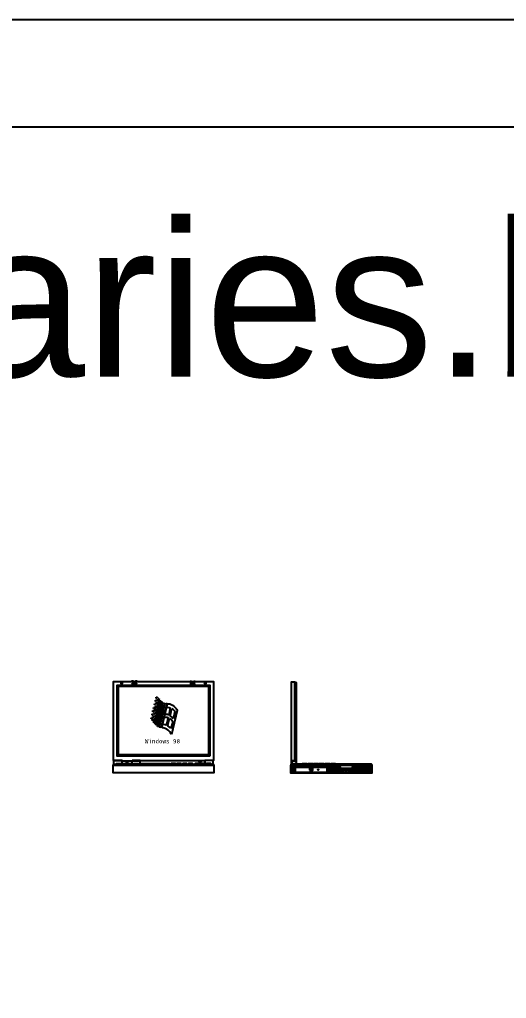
# Model space of a CAD drawing. Header units: inches. Extents: x 11.8 to 54.3, y 10.8 to 35.6.
# Drawn here: x 37.901 to 39.428, y 32.555 to 35.624 of the extents above; entities that cross this region are included whole.
import ezdxf

# ---------------------------------------------------------------- set-up
doc = ezdxf.new("R2010")
doc.units = ezdxf.units.IN
doc.header["$MEASUREMENT"] = 0
for name, color, linetype in [('02', 2, 'Continuous'), ('8', 8, 'Continuous'), ('kadrbm', 4, 'Continuous')]:
    doc.layers.add(name, color=color, linetype=linetype)
doc.styles.add('bmmm', font='swissel.ttf')
doc.styles.add('STYLE1', font='SimSun.ttf')
pattern_1 = [(45, (-17.5695914, 35.694082), (-0.000883883476, 0.000883883476), [])]
pattern_2 = [(45, (-17.5695914, 35.697082), (-0.000883883476, 0.000883883476), [])]
pattern_3 = [(45, (-17.577649, 35.674082), (-0.0035355339, 0.0035355339), [])]

# ---------------------------------------------------------------- blocks, each defined once
blk = doc.blocks.new('kadrbm')
at = {"layer": 'kadrbm', "color": 4}
blk.add_lwpolyline([(0, 0), (0, 24.7972), (21, 24.7972), (21, 0), (0, 0)], close=True, dxfattribs=at)
blk.add_lwpolyline([(20.6631, 0.3257), (20.6631, 24.4603), (0.3369, 24.4603), (0.3369, 0.3257), (20.6631, 0.3257)], dxfattribs=at)
at = {"layer": 'kadrbm', "color": 211, "true_color": 0xf674fb, "style": 'bmmm'}
blk.add_text('www.cad-libraries.blogspot.com', height=0.485134, dxfattribs=at).set_placement((0.5726, 23.6772))

msp = doc.modelspace()

# ---------------------------------------------------------------- hatches: boundary and pattern name
at = {"layer": '8'}
h = msp.add_hatch(dxfattribs=at)
h.set_pattern_fill('ANSI31', color=256, scale=0.01, style=0)
h.set_pattern_definition(pattern_1)
edge = h.paths.add_edge_path()
edge.add_arc((38.2211, 33.5426), 0.002, 0, 360)
h = msp.add_hatch(dxfattribs=at)
h.set_pattern_fill('ANSI31', color=256, scale=0.01, style=0)
h.set_pattern_definition(pattern_1)
h.paths.add_polyline_path([(38.2536, 33.5421), (38.2576, 33.5421), (38.2576, 33.5456), (38.2636, 33.5456), (38.2636, 33.5421), (38.2676, 33.5421), (38.2676, 33.5406), (38.2536, 33.5406)])
h = msp.add_hatch(dxfattribs=at)
h.set_pattern_fill('ANSI31', color=256, scale=0.01, style=0)
h.set_pattern_definition(pattern_1)
h.paths.add_polyline_path([(38.4506, 33.5421), (38.4466, 33.5421), (38.4466, 33.5456), (38.4406, 33.5456), (38.4406, 33.5421), (38.4366, 33.5421), (38.4366, 33.5406), (38.4506, 33.5406)])
h = msp.add_hatch(dxfattribs=at)
h.set_pattern_fill('ANSI31', color=256, scale=0.01, style=0)
h.set_pattern_definition(pattern_1)
edge = h.paths.add_edge_path()
edge.add_arc((38.4831, 33.5426), 0.002, 0, 360)
h = msp.add_hatch(dxfattribs=at)
h.set_pattern_fill('ANSI31', color=256, scale=0.01, style=0)
h.set_pattern_definition(pattern_2)
edge = h.paths.add_edge_path()
edge.add_arc((38.2374, 33.2971), 0.0025, 0, 360)
h = msp.add_hatch(dxfattribs=at)
h.set_pattern_fill('ANSI31', color=256, scale=0.01, style=0)
h.set_pattern_definition(pattern_2)
edge = h.paths.add_edge_path()
edge.add_arc((38.4668, 33.2971), 0.0025, 0, 360)
h = msp.add_hatch(dxfattribs=at)
h.set_pattern_fill('ANSI31,_O', color=256, scale=0.04)
h.set_pattern_definition(pattern_3)
h.paths.add_polyline_path([(39.0067, 33.2622), (39.0067, 33.2793, 0.360629), (39.0046, 33.2812), (38.9454, 33.2812), (38.9454, 33.2761, -0.414214), (38.9404, 33.2711), (38.9116, 33.2711, -0.414214), (38.9066, 33.2761), (38.9066, 33.2812), (38.7528, 33.2812, 0.360629), (38.7507, 33.2793), (38.7507, 33.2622)])
h.paths.add_polyline_path([(38.8651, 33.264), (38.7651, 33.264), (38.7651, 33.279), (38.8651, 33.279)], flags=16)
h.paths.add_polyline_path([(38.8364, 33.2718, -1), (38.8384, 33.2718, -1)], flags=0)
h.paths.add_polyline_path([(38.82, 33.2703), (38.8102, 33.2703), (38.8102, 33.2741), (38.82, 33.2741)], flags=0)
h.paths.add_polyline_path([(38.9404, 33.2711, 0.414214), (38.9454, 33.2761), (38.9066, 33.2761, 0.414214), (38.9116, 33.2711)], flags=16)
h = msp.add_hatch(dxfattribs=at)
h.set_pattern_fill('ANSI31,_O', color=256, scale=0.04)
h.set_pattern_definition(pattern_3)
h.paths.add_polyline_path([(38.8102, 33.2703), (38.82, 33.2703), (38.82, 33.2741), (38.8102, 33.2741)])

# ---------------------------------------------------------------- linework, layer by layer
at = {"layer": '02'}
for p, q in [((38.2096, 33.5322), (38.2056, 33.5362)), ((38.4946, 33.5322), (38.4986, 33.5362)), ((38.7632, 33.5462), (38.7632, 33.3002)), ((38.7662, 33.5462), (38.7662, 33.3002)), ((38.3267, 33.4858), (38.327, 33.4895)), ((38.3295, 33.4856), (38.3267, 33.4858)), ((38.327, 33.4895), (38.3302, 33.4895)), ((38.3293, 33.4958), (38.3295, 33.4997)), ((38.332, 33.4955), (38.3293, 33.4958)), ((38.3295, 33.4997), (38.333, 33.4992)), ((38.3302, 33.4895), (38.3295, 33.4856)), ((38.333, 33.4992), (38.332, 33.4955)), ((38.3332, 33.4898), (38.3339, 33.4944)), ((38.3374, 33.4895), (38.3332, 33.4898)), ((38.3339, 33.4944), (38.3385, 33.4942)), ((38.3373, 33.4824), (38.3381, 33.4879)), ((38.3385, 33.4942), (38.3374, 33.4895)), ((38.3381, 33.4879), (38.3434, 33.4879)), ((38.3434, 33.4879), (38.3424, 33.4828)), ((38.3182, 33.4533), (38.3191, 33.4572)), ((38.3191, 33.4572), (38.3224, 33.457)), ((38.321, 33.4641), (38.3219, 33.468)), ((38.3247, 33.4637), (38.321, 33.4641)), ((38.3224, 33.457), (38.3216, 33.4537)), ((38.3219, 33.468), (38.3256, 33.4678)), ((38.3242, 33.4752), (38.3246, 33.4789)), ((38.3272, 33.4752), (38.3242, 33.4752)), ((38.3246, 33.4789), (38.3279, 33.4789)), ((38.3256, 33.4678), (38.3247, 33.4637)), ((38.3254, 33.4577), (38.326, 33.462)), ((38.3297, 33.4572), (38.3254, 33.4577)), ((38.326, 33.462), (38.3307, 33.4618)), ((38.3279, 33.4789), (38.3272, 33.4752)), ((38.3283, 33.4683), (38.3288, 33.4727)), ((38.3321, 33.468), (38.3283, 33.4683)), ((38.3288, 33.4727), (38.333, 33.4722)), ((38.3295, 33.4505), (38.3302, 33.4554)), ((38.3307, 33.4618), (38.3297, 33.4572)), ((38.3302, 33.4554), (38.3358, 33.4554)), ((38.3311, 33.4787), (38.3316, 33.4833)), ((38.3346, 33.4787), (38.3311, 33.4787)), ((38.3316, 33.4833), (38.3355, 33.4833)), ((38.333, 33.4722), (38.3321, 33.468)), ((38.3327, 33.4613), (38.3336, 33.4662)), ((38.3369, 33.4611), (38.3327, 33.4613)), ((38.3336, 33.4662), (38.3383, 33.466)), ((38.3358, 33.4554), (38.3344, 33.4505)), ((38.3355, 33.4833), (38.3346, 33.4787)), ((38.3348, 33.472), (38.3358, 33.4768)), ((38.3394, 33.472), (38.3348, 33.472)), ((38.3358, 33.4768), (38.341, 33.4768)), ((38.3383, 33.466), (38.3369, 33.4611)), ((38.3424, 33.4828), (38.3373, 33.4824)), ((38.3376, 33.4562), (38.3387, 33.4621)), ((38.3427, 33.4562), (38.3376, 33.4562)), ((38.3387, 33.4621), (38.3443, 33.4621)), ((38.341, 33.4768), (38.3394, 33.472)), ((38.3401, 33.4666), (38.3413, 33.4731)), ((38.3454, 33.4667), (38.3401, 33.4666)), ((38.3413, 33.4731), (38.347, 33.4731)), ((38.342, 33.477), (38.3436, 33.484)), ((38.3482, 33.4772), (38.342, 33.477)), ((38.3443, 33.4621), (38.3427, 33.4562)), ((38.3435, 33.4511), (38.3453, 33.4585)), ((38.3436, 33.484), (38.3498, 33.4835)), ((38.3453, 33.4585), (38.3505, 33.4583)), ((38.347, 33.4731), (38.3454, 33.4667)), ((38.346, 33.4614), (38.3478, 33.4687)), ((38.346, 33.4614), (38.3513, 33.4614)), ((38.3473, 33.404), (38.3652, 33.4785)), ((38.3478, 33.4687), (38.353, 33.4685)), ((38.3498, 33.4835), (38.3482, 33.4772)), ((38.3485, 33.4717), (38.3505, 33.4799)), ((38.3485, 33.4717), (38.3538, 33.4716)), ((38.3505, 33.4583), (38.3487, 33.451)), ((38.3494, 33.4473), (38.3517, 33.4568)), ((38.3505, 33.4799), (38.3558, 33.4799)), ((38.353, 33.4685), (38.3513, 33.4614)), ((38.3516, 33.4568), (38.3578, 33.4566)), ((38.352, 33.4578), (38.3543, 33.4672)), ((38.352, 33.4578), (38.3581, 33.4579)), ((38.3558, 33.4799), (38.3538, 33.4716)), ((38.3543, 33.4672), (38.3603, 33.467)), ((38.3546, 33.4687), (38.3571, 33.4788)), ((38.3546, 33.4687), (38.3606, 33.4683)), ((38.3578, 33.4566), (38.3555, 33.4471)), ((38.3571, 33.4788), (38.3603, 33.4791)), ((38.3603, 33.467), (38.3581, 33.4579)), ((38.3593, 33.4566), (38.3594, 33.4566)), ((38.3603, 33.4791), (38.3633, 33.4796)), ((38.3633, 33.4796), (38.3606, 33.4683)), ((38.3626, 33.4675), (38.3699, 33.4669)), ((38.3638, 33.4797), (38.3638, 33.4797)), ((38.3652, 33.4785), (38.3675, 33.4785)), ((38.3675, 33.4785), (38.3716, 33.4781)), ((38.3729, 33.4651), (38.3685, 33.4426)), ((38.3699, 33.4669), (38.3731, 33.4661)), ((38.3716, 33.4781), (38.3741, 33.4771)), ((38.3726, 33.4397), (38.3787, 33.4636)), ((38.3731, 33.4661), (38.3729, 33.4651)), ((38.3741, 33.4771), (38.378, 33.4756)), ((38.3953, 33.4574), (38.3774, 33.3822)), ((38.378, 33.4756), (38.3809, 33.474)), ((38.3787, 33.4636), (38.3816, 33.4617)), ((38.3809, 33.474), (38.3847, 33.4713)), ((38.3816, 33.4617), (38.3839, 33.4595)), ((38.3874, 33.4545), (38.3822, 33.4316)), ((38.3839, 33.4595), (38.3855, 33.4574)), ((38.3847, 33.4713), (38.3868, 33.4688)), ((38.3855, 33.4574), (38.387, 33.4557)), ((38.3868, 33.4688), (38.3899, 33.4663)), ((38.387, 33.4557), (38.3874, 33.4545)), ((38.3899, 33.4663), (38.3917, 33.4638)), ((38.3917, 33.4638), (38.3938, 33.4609)), ((38.3938, 33.4609), (38.3951, 33.4584)), ((38.3951, 33.4584), (38.3953, 33.4574)), ((38.3131, 33.4318), (38.3143, 33.4359)), ((38.3164, 33.4313), (38.3131, 33.4318)), ((38.3143, 33.4359), (38.3177, 33.4357)), ((38.3161, 33.4424), (38.3166, 33.4465)), ((38.3191, 33.4424), (38.3161, 33.4424)), ((38.3177, 33.4357), (38.3164, 33.4313)), ((38.3166, 33.4465), (38.32, 33.4463)), ((38.3179, 33.4249), (38.318, 33.4295)), ((38.3217, 33.4248), (38.3179, 33.4249)), ((38.318, 33.4295), (38.323, 33.4294)), ((38.3216, 33.4537), (38.3182, 33.4533)), ((38.32, 33.4463), (38.3191, 33.4424)), ((38.3209, 33.4357), (38.3207, 33.4401)), ((38.3207, 33.4401), (38.3247, 33.4399)), ((38.3239, 33.4357), (38.3209, 33.4357)), ((38.3216, 33.4188), (38.323, 33.4237)), ((38.323, 33.4294), (38.3217, 33.4248)), ((38.3228, 33.447), (38.3239, 33.451)), ((38.3265, 33.4463), (38.3228, 33.447)), ((38.323, 33.4237), (38.3279, 33.4235)), ((38.3239, 33.451), (38.3277, 33.451)), ((38.3247, 33.4399), (38.3239, 33.4357)), ((38.3246, 33.4295), (38.3256, 33.4343)), ((38.3291, 33.4295), (38.3246, 33.4295)), ((38.3256, 33.4343), (38.3304, 33.4341)), ((38.3277, 33.451), (38.3265, 33.4463)), ((38.3274, 33.4399), (38.3283, 33.4449)), ((38.3318, 33.4401), (38.3274, 33.4399)), ((38.3283, 33.4449), (38.333, 33.4447)), ((38.3304, 33.4341), (38.3291, 33.4295)), ((38.3344, 33.4505), (38.3295, 33.4505)), ((38.3295, 33.4242), (38.3311, 33.4304)), ((38.3351, 33.4241), (38.3295, 33.4242)), ((38.3311, 33.4304), (38.3367, 33.4301)), ((38.333, 33.4447), (38.3318, 33.4401)), ((38.3321, 33.4346), (38.3332, 33.4403)), ((38.338, 33.4348), (38.3321, 33.4346)), ((38.3332, 33.4403), (38.339, 33.4401)), ((38.3337, 33.445), (38.3358, 33.4516)), ((38.3404, 33.4452), (38.3337, 33.445)), ((38.3367, 33.4301), (38.3351, 33.4241)), ((38.3355, 33.4187), (38.3373, 33.4258)), ((38.3358, 33.4516), (38.3418, 33.4516)), ((38.3373, 33.4258), (38.3425, 33.4258)), ((38.339, 33.4401), (38.338, 33.4348)), ((38.3382, 33.4294), (38.3399, 33.4365)), ((38.3382, 33.4294), (38.3434, 33.4295)), ((38.3399, 33.4365), (38.3451, 33.4365)), ((38.3418, 33.4516), (38.3404, 33.4452)), ((38.3406, 33.4395), (38.3427, 33.4478)), ((38.3406, 33.4395), (38.3458, 33.4393)), ((38.3425, 33.4258), (38.3407, 33.4186)), ((38.3418, 33.4157), (38.344, 33.4249)), ((38.3427, 33.4478), (38.3479, 33.4476)), ((38.3451, 33.4365), (38.3434, 33.4295)), ((38.3435, 33.4511), (38.3487, 33.451)), ((38.344, 33.4249), (38.3502, 33.4249)), ((38.3443, 33.4261), (38.3466, 33.4357)), ((38.3443, 33.4261), (38.3505, 33.4261)), ((38.3479, 33.4476), (38.3458, 33.4393)), ((38.3466, 33.4357), (38.3527, 33.4356)), ((38.3469, 33.4369), (38.3492, 33.4463)), ((38.3469, 33.4369), (38.3531, 33.437)), ((38.3502, 33.4249), (38.348, 33.416)), ((38.3492, 33.4463), (38.3553, 33.4462)), ((38.3494, 33.4473), (38.3555, 33.4471)), ((38.3527, 33.4356), (38.3505, 33.4261)), ((38.3553, 33.4462), (38.3531, 33.437)), ((38.3551, 33.4365), (38.3585, 33.4366)), ((38.3588, 33.4449), (38.3571, 33.445)), ((38.3585, 33.4366), (38.3615, 33.4364)), ((38.3615, 33.4449), (38.3588, 33.4449)), ((38.3668, 33.435), (38.3606, 33.4107)), ((38.365, 33.4445), (38.3615, 33.4449)), ((38.3615, 33.4364), (38.3639, 33.436)), ((38.3639, 33.436), (38.3664, 33.435)), ((38.3646, 33.4082), (38.371, 33.4327)), ((38.367, 33.4435), (38.365, 33.4445)), ((38.3664, 33.435), (38.3668, 33.435)), ((38.3685, 33.4426), (38.367, 33.4435)), ((38.371, 33.4327), (38.3727, 33.4318)), ((38.3745, 33.4395), (38.3726, 33.4397)), ((38.3727, 33.4318), (38.3753, 33.4302)), ((38.3768, 33.4379), (38.3745, 33.4395)), ((38.3753, 33.4302), (38.3782, 33.4269)), ((38.3785, 33.436), (38.3768, 33.4379)), ((38.3782, 33.4269), (38.3799, 33.4242)), ((38.3809, 33.4335), (38.3785, 33.436)), ((38.3799, 33.4242), (38.381, 33.4233)), ((38.3822, 33.4316), (38.3809, 33.4335)), ((38.3267, 33.4189), (38.3216, 33.4188)), ((38.3265, 33.4131), (38.3279, 33.4198)), ((38.3323, 33.4131), (38.3265, 33.4131)), ((38.3279, 33.4235), (38.3267, 33.4189)), ((38.3279, 33.4198), (38.3341, 33.4197)), ((38.3341, 33.4197), (38.3323, 33.4131)), ((38.3329, 33.4077), (38.3349, 33.4161)), ((38.338, 33.4077), (38.3329, 33.4077)), ((38.3349, 33.4161), (38.34, 33.4159)), ((38.3355, 33.4187), (38.3407, 33.4186)), ((38.34, 33.4159), (38.338, 33.4077)), ((38.3391, 33.4047), (38.3415, 33.4147)), ((38.3453, 33.4043), (38.3391, 33.4047)), ((38.3415, 33.4147), (38.3477, 33.4145)), ((38.3418, 33.4157), (38.348, 33.416)), ((38.3477, 33.4145), (38.3452, 33.4043)), ((38.3478, 33.403), (38.3473, 33.404)), ((38.3515, 33.403), (38.3478, 33.403)), ((38.3496, 33.4136), (38.3502, 33.4136)), ((38.3534, 33.4134), (38.3498, 33.4136)), ((38.3498, 33.4136), (38.3505, 33.4136)), ((38.3546, 33.4022), (38.3515, 33.403)), ((38.3573, 33.4125), (38.3534, 33.4134)), ((38.3577, 33.4013), (38.3546, 33.4022)), ((38.359, 33.4115), (38.3573, 33.4125)), ((38.36, 33.4001), (38.3577, 33.4013)), ((38.3606, 33.4107), (38.359, 33.4115)), ((38.3631, 33.3986), (38.36, 33.4001)), ((38.3671, 33.3957), (38.3631, 33.3986)), ((38.3679, 33.4071), (38.3646, 33.4082)), ((38.3697, 33.393), (38.3671, 33.3957)), ((38.3702, 33.4053), (38.3679, 33.4071)), ((38.3718, 33.3901), (38.3697, 33.393)), ((38.3737, 33.4026), (38.3702, 33.4053)), ((38.3751, 33.4007), (38.3737, 33.4026)), ((38.381, 33.4233), (38.3751, 33.4007)), ((38.3737, 33.3878), (38.3718, 33.3901)), ((38.3751, 33.3853), (38.3737, 33.3878)), ((38.3774, 33.3822), (38.3751, 33.3853)), ((38.2096, 33.3192), (38.2056, 33.3152)), ((38.2538, 33.3012), (38.2788, 33.3012)), ((38.2538, 33.2912), (38.2538, 33.3012)), ((38.2788, 33.2912), (38.2788, 33.3012)), ((38.4946, 33.3192), (38.4986, 33.3152)), ((38.7682, 33.3014), (38.7682, 33.2949)), ((38.1956, 33.2862), (38.5086, 33.2862)), ((38.1966, 33.3002), (38.2216, 33.3002)), ((38.1966, 33.2892), (38.1966, 33.3002)), ((38.2216, 33.2992), (38.2538, 33.2992)), ((38.2538, 33.2992), (38.2788, 33.2992)), ((38.4826, 33.2992), (38.2788, 33.2992)), ((38.5076, 33.3002), (38.4826, 33.3002)), ((38.5076, 33.2892), (38.5076, 33.3002)), ((38.7507, 33.2862), (39.0057, 33.2862)), ((38.7532, 33.2892), (38.7532, 33.2992)), ((38.7651, 33.2812), (38.7651, 33.2892)), ((38.9066, 33.2761), (38.9454, 33.2761))]:
    msp.add_line(p, q, dxfattribs=at)
msp.add_lwpolyline([(38.4826, 33.2909), (38.4826, 33.3022), (38.5096, 33.3022), (38.5096, 33.5472), (38.1946, 33.5472), (38.1946, 33.3022), (38.2216, 33.3022), (38.2216, 33.2892)], dxfattribs=at)
for points in [[(38.2716, 33.5472, 0.347125), (38.2633, 33.5484, -0.223923), (38.2579, 33.5484, 0.347125), (38.2496, 33.5472)], [(38.4326, 33.5472, -0.347125), (38.4409, 33.5484, 0.223923), (38.4463, 33.5484, -0.347125), (38.4546, 33.5472)], [(38.2046, 33.2892), (38.2051, 33.2907, -0.274916), (38.2056, 33.2912, 0.034235), (38.2181, 33.2912, -0.274916), (38.2186, 33.2907), (38.2191, 33.2892)], [(38.2226, 33.2892), (38.2231, 33.2907, -0.274916), (38.2236, 33.2912, 0.034235), (38.2361, 33.2912, -0.274916), (38.2366, 33.2907), (38.2371, 33.2892)], [(38.2406, 33.2892), (38.2411, 33.2907, -0.274916), (38.2416, 33.2912, 0.034235), (38.2541, 33.2912, -0.274916), (38.2546, 33.2907), (38.2551, 33.2892)], [(38.2586, 33.2892), (38.2591, 33.2907, -0.274916), (38.2596, 33.2912, 0.034235), (38.2721, 33.2912, -0.274916), (38.2726, 33.2907), (38.2731, 33.2892)], [(38.2766, 33.2892), (38.2771, 33.2907, -0.274916), (38.2776, 33.2912, 0.004563), (38.3711, 33.2912, -0.274916), (38.3717, 33.2907), (38.3722, 33.2892)], [(38.3902, 33.2892), (38.3897, 33.2907, 0.274916), (38.3891, 33.2912, -0.034235), (38.3767, 33.2912, 0.274916), (38.3761, 33.2907), (38.3756, 33.2892)], [(38.4082, 33.2892), (38.4077, 33.2907, 0.274916), (38.4071, 33.2912, -0.034235), (38.3947, 33.2912, 0.274916), (38.3941, 33.2907), (38.3936, 33.2892)], [(38.4262, 33.2892), (38.4257, 33.2907, 0.274916), (38.4251, 33.2912, -0.034235), (38.4127, 33.2912, 0.274916), (38.4121, 33.2907), (38.4116, 33.2892)], [(38.4442, 33.2892), (38.4437, 33.2907, 0.274916), (38.4431, 33.2912, -0.034235), (38.4307, 33.2912, 0.274916), (38.4301, 33.2907), (38.4296, 33.2892)], [(38.4652, 33.2892), (38.4647, 33.2907, 0.274916), (38.4642, 33.2912, -0.034235), (38.4517, 33.2912, 0.274916), (38.4512, 33.2907), (38.4507, 33.2892)], [(38.4832, 33.2892), (38.4827, 33.2907, 0.274916), (38.4822, 33.2912, -0.034235), (38.4697, 33.2912, 0.274916), (38.4692, 33.2907), (38.4687, 33.2892)], [(38.5012, 33.2892), (38.5007, 33.2907, 0.274916), (38.5002, 33.2912, -0.034235), (38.4877, 33.2912, 0.274916), (38.4872, 33.2907), (38.4867, 33.2892)], [(38.7507, 33.2862), (38.7507, 33.2622), (39.0067, 33.2622), (39.0067, 33.2862), (39.0057, 33.2862, 0.157487), (39.0047, 33.2892), (38.7527, 33.2892, 0.157487), (38.7517, 33.2862)], [(38.7507, 33.2793, -0.360629), (38.7528, 33.2812), (38.9066, 33.2812), (38.9066, 33.2761, 0.414214), (38.9116, 33.2711), (38.9404, 33.2711, 0.414214), (38.9454, 33.2761), (38.9454, 33.2812), (39.0046, 33.2812, -0.360629), (39.0067, 33.2793)], [(38.7703, 33.2892, 0.180797), (38.7666, 33.2967, 0.323978), (38.7569, 33.2967, 0.180797), (38.7532, 33.2892)], [(38.7872, 33.2892), (38.7877, 33.2907, -0.274916), (38.7882, 33.2912, 0.034235), (38.8007, 33.2912, -0.274916), (38.8012, 33.2907), (38.8017, 33.2892)], [(38.8052, 33.2892), (38.8057, 33.2907, -0.274916), (38.8062, 33.2912, 0.034235), (38.8187, 33.2912, -0.274916), (38.8192, 33.2907), (38.8197, 33.2892)], [(38.8232, 33.2892), (38.8237, 33.2907, -0.274916), (38.8242, 33.2912, 0.034235), (38.8367, 33.2912, -0.274916), (38.8372, 33.2907), (38.8377, 33.2892)], [(38.8412, 33.2892), (38.8417, 33.2907, -0.274916), (38.8422, 33.2912, 0.034235), (38.8547, 33.2912, -0.274916), (38.8552, 33.2907), (38.8557, 33.2892)], [(38.8592, 33.2892), (38.8597, 33.2907, -0.274916), (38.8602, 33.2912, 0.034235), (38.8727, 33.2912, -0.274916), (38.8732, 33.2907), (38.8737, 33.2892)], [(38.8772, 33.2892), (38.8777, 33.2907, -0.274916), (38.8782, 33.2912, 0.034235), (38.8907, 33.2912, -0.274916), (38.8912, 33.2907), (38.8917, 33.2892)]]:
    msp.add_lwpolyline(points, format="xyb", dxfattribs=at)
msp.add_lwpolyline([(38.7682, 33.5451), (38.7682, 33.3014, -0.257173), (38.7661, 33.3002), (38.7632, 33.3002), (38.7632, 33.2992), (38.7532, 33.2992), (38.7532, 33.5472), (38.7632, 33.5472), (38.7632, 33.5462), (38.7661, 33.5462, -0.230934)], format="xyb", close=True, dxfattribs=at)
for points in [[(38.4986, 33.3152), (38.4986, 33.5362), (38.2056, 33.5362), (38.2056, 33.3152)], [(38.4946, 33.3192), (38.4946, 33.5322), (38.2096, 33.5322), (38.2096, 33.3192)], [(38.2536, 33.5421), (38.2576, 33.5421), (38.2576, 33.5456), (38.2636, 33.5456), (38.2636, 33.5421), (38.2676, 33.5421), (38.2676, 33.5406), (38.2536, 33.5406)], [(38.4506, 33.5421), (38.4466, 33.5421), (38.4466, 33.5456), (38.4406, 33.5456), (38.4406, 33.5421), (38.4366, 33.5421), (38.4366, 33.5406), (38.4506, 33.5406)], [(38.1946, 33.2862), (38.1956, 33.2862), (38.1956, 33.2892), (38.5086, 33.2892), (38.5086, 33.2862), (38.5096, 33.2862), (38.5096, 33.2622), (38.1946, 33.2622)], [(38.7651, 33.264), (38.8651, 33.264), (38.8651, 33.279), (38.7651, 33.279)], [(38.8102, 33.2703), (38.82, 33.2703), (38.82, 33.2741), (38.8102, 33.2741)]]:
    msp.add_lwpolyline(points, close=True, dxfattribs=at)
for centre, radius in [((38.2211, 33.5426), 0.002), ((38.4831, 33.5426), 0.002), ((38.2374, 33.2971), 0.0025), ((38.4668, 33.2971), 0.0025), ((38.8374, 33.2718), 0.001)]:
    msp.add_circle(centre, radius, dxfattribs=at)

# ---------------------------------------------------------------- block references
at = {"layer": 'kadrbm'}
msp.add_blockref('kadrbm', (33.2783, 10.8267), dxfattribs=at)

# ---------------------------------------------------------------- texts
at = {"layer": '02', "style": 'STYLE1', "width": 1.2}
msp.add_text('Windows 98', height=0.0135, dxfattribs=at).set_placement((38.2939, 33.3545))

doc.saveas('drawing.dxf')
